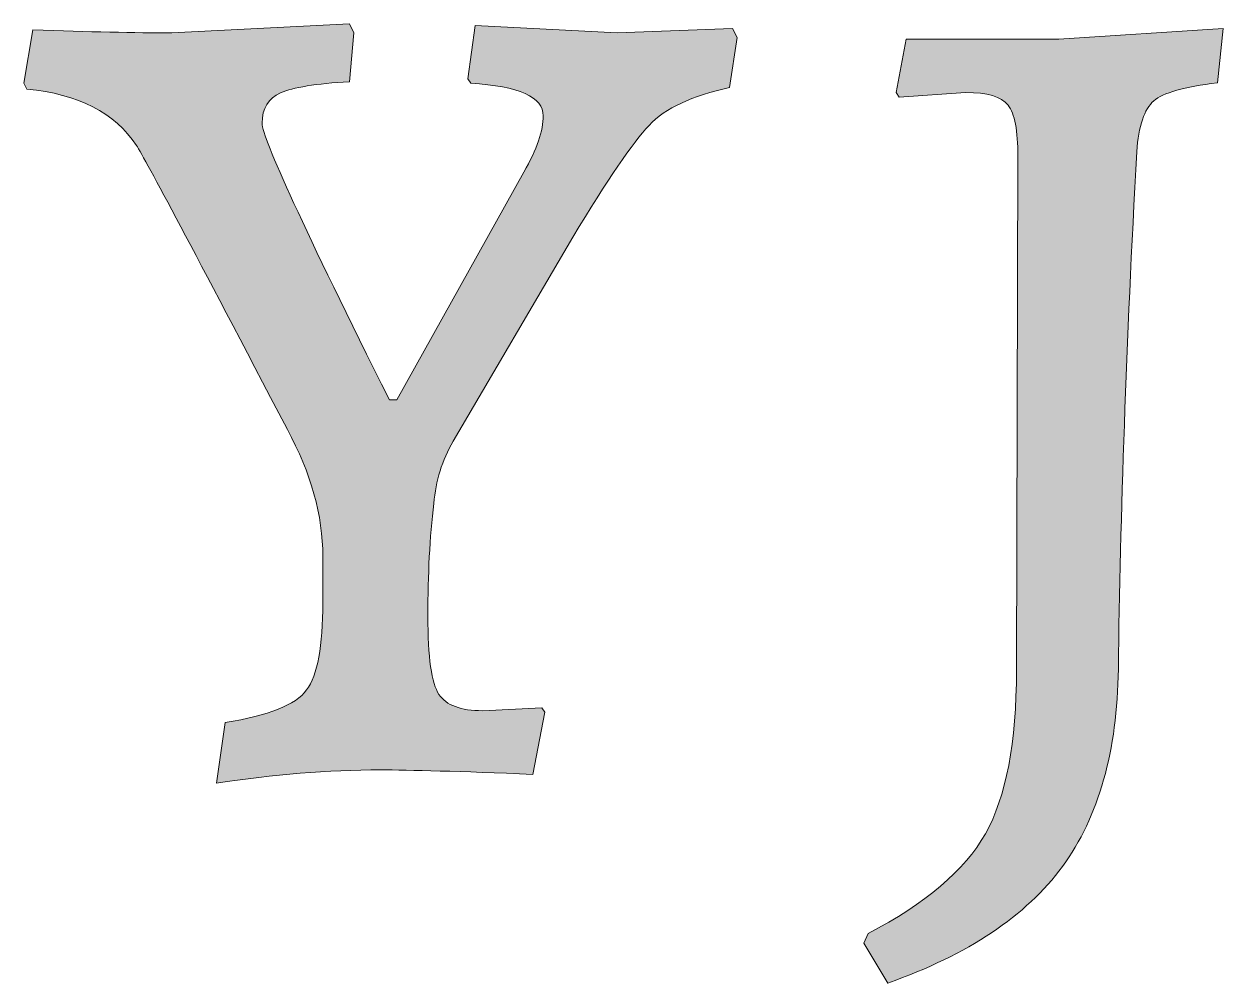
# Model space of a CAD drawing. Header units: inches. Extents: x 31.1 to 38.11, y -32.08 to -24.37.
# Drawn here: x 34.444 to 35.968, y -25.863 to -24.645 of the extents above; entities that cross this region are included whole.
import ezdxf

# ---------------------------------------------------------------- set-up
doc = ezdxf.new("R2010")
doc.units = ezdxf.units.IN
doc.header["$MEASUREMENT"] = 0
doc.layers.add('Layer 2', color=7, linetype='Continuous')

msp = doc.modelspace()

# ---------------------------------------------------------------- hatches: boundary and pattern name
at = {"layer": 'Layer 2', "true_color": 0xffffff}
h = msp.add_hatch(color=7, dxfattribs=at)
h.dxf.hatch_style = 2
edge = h.paths.add_edge_path()
edge.add_spline(control_points=[(35.0176, -24.6466), (35.0176, -24.6466), (35.198, -24.656), (35.198, -24.656), (35.198, -24.656), (35.3447, -24.6504), (35.3447, -24.6504), (35.3447, -24.6504), (35.3503, -24.6617), (35.3503, -24.6617), (35.3503, -24.6617), (35.3409, -24.7255), (35.3409, -24.7255), (35.2933, -24.7356), (35.2592, -24.7516), (35.2385, -24.7735), (35.2178, -24.7954), (35.1856, -24.8427), (35.1417, -24.9154), (35.1417, -24.9154), (34.9895, -25.1747), (34.9895, -25.1747), (34.9756, -25.1985), (34.9676, -25.2249), (34.965, -25.2537), (34.96, -25.2963), (34.9575, -25.3439), (34.9575, -25.3965), (34.9575, -25.4491), (34.9622, -25.4823), (34.9716, -25.4961), (34.981, -25.5099), (34.9994, -25.5168), (35.027, -25.5168), (35.027, -25.5168), (35.1022, -25.513), (35.1022, -25.513), (35.1022, -25.513), (35.106, -25.5187), (35.106, -25.5187), (35.106, -25.5187), (35.091, -25.5976), (35.091, -25.5976), (34.9982, -25.5938), (34.9337, -25.592), (34.8974, -25.592), (34.8309, -25.592), (34.7614, -25.5976), (34.6888, -25.6089), (34.6888, -25.6089), (34.7, -25.5318), (34.7, -25.5318), (34.7552, -25.5231), (34.7896, -25.5093), (34.8034, -25.4905), (34.8172, -25.4717), (34.8241, -25.4347), (34.8241, -25.3796), (34.8241, -25.3796), (34.8241, -25.3213), (34.8241, -25.3213), (34.8241, -25.2687), (34.809, -25.2149), (34.779, -25.1597), (34.6625, -24.9367), (34.5985, -24.8164), (34.5873, -24.7989), (34.5597, -24.7575), (34.5133, -24.7337), (34.4482, -24.7274), (34.4482, -24.7274), (34.4444, -24.7199), (34.4444, -24.7199), (34.4444, -24.7199), (34.4557, -24.6522), (34.4557, -24.6522), (34.5271, -24.6548), (34.586, -24.656), (34.6324, -24.656), (34.6324, -24.656), (34.8579, -24.6447), (34.8579, -24.6447), (34.8579, -24.6447), (34.8636, -24.656), (34.8636, -24.656), (34.8636, -24.656), (34.8579, -24.718), (34.8579, -24.718), (34.8153, -24.7206), (34.7861, -24.7252), (34.7705, -24.7321), (34.7548, -24.739), (34.747, -24.7519), (34.747, -24.7707), (34.747, -24.7894), (34.8009, -24.9066), (34.9086, -25.1221), (34.9086, -25.1221), (34.918, -25.1221), (34.918, -25.1221), (34.918, -25.1221), (35.0796, -24.8327), (35.0796, -24.8327), (35.0959, -24.8039), (35.1041, -24.7801), (35.1041, -24.7613), (35.1041, -24.7375), (35.0734, -24.7237), (35.012, -24.7199), (35.012, -24.7199), (35.0083, -24.7143), (35.0083, -24.7143), (35.0083, -24.7143), (35.0176, -24.6466), (35.0176, -24.6466)], knot_values=[0, 0, 0, 0, 1, 1, 1, 2, 2, 2, 3, 3, 3, 4, 4, 4, 5, 5, 5, 6, 6, 6, 7, 7, 7, 8, 8, 8, 9, 9, 9, 10, 10, 10, 11, 11, 11, 12, 12, 12, 13, 13, 13, 14, 14, 14, 15, 15, 15, 16, 16, 16, 17, 17, 17, 18, 18, 18, 19, 19, 19, 20, 20, 20, 21, 21, 21, 22, 22, 22, 23, 23, 23, 24, 24, 24, 25, 25, 25, 26, 26, 26, 27, 27, 27, 28, 28, 28, 29, 29, 29, 30, 30, 30, 31, 31, 31, 32, 32, 32, 33, 33, 33, 34, 34, 34, 35, 35, 35, 36, 36, 36, 37, 37, 37, 38, 38, 38, 38], degree=3, periodic=1)
h = msp.add_hatch(color=7, dxfattribs=at)
h.dxf.hatch_style = 2
edge = h.paths.add_edge_path()
edge.add_spline(control_points=[(35.7053, -25.4652), (35.7053, -25.4652), (35.7071, -24.813), (35.7071, -24.813), (35.7071, -24.7803), (35.7029, -24.7585), (35.6946, -24.7478), (35.6861, -24.7371), (35.6682, -24.7317), (35.6406, -24.7317), (35.6406, -24.7317), (35.5562, -24.7378), (35.5562, -24.7378), (35.5562, -24.7378), (35.5526, -24.7317), (35.5526, -24.7317), (35.5526, -24.7317), (35.5652, -24.6642), (35.5652, -24.6642), (35.5652, -24.6642), (35.7592, -24.6642), (35.7592, -24.6642), (35.7592, -24.6642), (35.9677, -24.6504), (35.9677, -24.6504), (35.9677, -24.6504), (35.9605, -24.7194), (35.9605, -24.7194), (35.9185, -24.7245), (35.8916, -24.7322), (35.8796, -24.7424), (35.8677, -24.7527), (35.8604, -24.7742), (35.858, -24.8069), (35.8449, -25.0504), (35.8371, -25.2693), (35.8347, -25.4636), (35.8335, -25.568), (35.8098, -25.6516), (35.7637, -25.7145), (35.7176, -25.7774), (35.6436, -25.8268), (35.5419, -25.8626), (35.5419, -25.8626), (35.5113, -25.812), (35.5113, -25.812), (35.5113, -25.812), (35.5167, -25.7997), (35.5167, -25.7997), (35.5897, -25.7618), (35.6395, -25.7196), (35.6658, -25.6731), (35.6921, -25.6266), (35.7053, -25.5573), (35.7053, -25.4652)], knot_values=[0, 0, 0, 0, 1, 1, 1, 2, 2, 2, 3, 3, 3, 4, 4, 4, 5, 5, 5, 6, 6, 6, 7, 7, 7, 8, 8, 8, 9, 9, 9, 10, 10, 10, 11, 11, 11, 12, 12, 12, 13, 13, 13, 14, 14, 14, 15, 15, 15, 16, 16, 16, 17, 17, 17, 18, 18, 18, 18], degree=3, periodic=1)

# ---------------------------------------------------------------- linework, layer by layer
at = {"layer": 'Layer 2', "lineweight": 0}
for points, knots in [([(35.0176, -24.6466), (35.0176, -24.6466), (35.198, -24.656), (35.198, -24.656), (35.198, -24.656), (35.3447, -24.6504), (35.3447, -24.6504), (35.3447, -24.6504), (35.3503, -24.6617), (35.3503, -24.6617), (35.3503, -24.6617), (35.3409, -24.7255), (35.3409, -24.7255), (35.2933, -24.7356), (35.2592, -24.7516), (35.2385, -24.7735), (35.2178, -24.7954), (35.1856, -24.8427), (35.1417, -24.9154), (35.1417, -24.9154), (34.9895, -25.1747), (34.9895, -25.1747), (34.9756, -25.1985), (34.9676, -25.2249), (34.965, -25.2537), (34.96, -25.2963), (34.9575, -25.3439), (34.9575, -25.3965), (34.9575, -25.4491), (34.9622, -25.4823), (34.9716, -25.4961), (34.981, -25.5099), (34.9994, -25.5168), (35.027, -25.5168), (35.027, -25.5168), (35.1022, -25.513), (35.1022, -25.513), (35.1022, -25.513), (35.106, -25.5187), (35.106, -25.5187), (35.106, -25.5187), (35.091, -25.5976), (35.091, -25.5976), (34.9982, -25.5938), (34.9337, -25.592), (34.8974, -25.592), (34.8309, -25.592), (34.7614, -25.5976), (34.6888, -25.6089), (34.6888, -25.6089), (34.7, -25.5318), (34.7, -25.5318), (34.7552, -25.5231), (34.7896, -25.5093), (34.8034, -25.4905), (34.8172, -25.4717), (34.8241, -25.4347), (34.8241, -25.3796), (34.8241, -25.3796), (34.8241, -25.3213), (34.8241, -25.3213), (34.8241, -25.2687), (34.809, -25.2149), (34.779, -25.1597), (34.6625, -24.9367), (34.5985, -24.8164), (34.5873, -24.7989), (34.5597, -24.7575), (34.5133, -24.7337), (34.4482, -24.7274), (34.4482, -24.7274), (34.4444, -24.7199), (34.4444, -24.7199), (34.4444, -24.7199), (34.4557, -24.6522), (34.4557, -24.6522), (34.5271, -24.6548), (34.586, -24.656), (34.6324, -24.656), (34.6324, -24.656), (34.8579, -24.6447), (34.8579, -24.6447), (34.8579, -24.6447), (34.8636, -24.656), (34.8636, -24.656), (34.8636, -24.656), (34.8579, -24.718), (34.8579, -24.718), (34.8153, -24.7206), (34.7861, -24.7252), (34.7705, -24.7321), (34.7548, -24.739), (34.747, -24.7519), (34.747, -24.7707), (34.747, -24.7894), (34.8009, -24.9066), (34.9086, -25.1221), (34.9086, -25.1221), (34.918, -25.1221), (34.918, -25.1221), (34.918, -25.1221), (35.0796, -24.8327), (35.0796, -24.8327), (35.0959, -24.8039), (35.1041, -24.7801), (35.1041, -24.7613), (35.1041, -24.7375), (35.0734, -24.7237), (35.012, -24.7199), (35.012, -24.7199), (35.0083, -24.7143), (35.0083, -24.7143), (35.0083, -24.7143), (35.0176, -24.6466), (35.0176, -24.6466)], [0, 0, 0, 0, 1, 1, 1, 2, 2, 2, 3, 3, 3, 4, 4, 4, 5, 5, 5, 6, 6, 6, 7, 7, 7, 8, 8, 8, 9, 9, 9, 10, 10, 10, 11, 11, 11, 12, 12, 12, 13, 13, 13, 14, 14, 14, 15, 15, 15, 16, 16, 16, 17, 17, 17, 18, 18, 18, 19, 19, 19, 20, 20, 20, 21, 21, 21, 22, 22, 22, 23, 23, 23, 24, 24, 24, 25, 25, 25, 26, 26, 26, 27, 27, 27, 28, 28, 28, 29, 29, 29, 30, 30, 30, 31, 31, 31, 32, 32, 32, 33, 33, 33, 34, 34, 34, 35, 35, 35, 36, 36, 36, 37, 37, 37, 38, 38, 38, 38]), ([(35.7053, -25.4652), (35.7053, -25.4652), (35.7071, -24.813), (35.7071, -24.813), (35.7071, -24.7803), (35.7029, -24.7585), (35.6946, -24.7478), (35.6861, -24.7371), (35.6682, -24.7317), (35.6406, -24.7317), (35.6406, -24.7317), (35.5562, -24.7378), (35.5562, -24.7378), (35.5562, -24.7378), (35.5526, -24.7317), (35.5526, -24.7317), (35.5526, -24.7317), (35.5652, -24.6642), (35.5652, -24.6642), (35.5652, -24.6642), (35.7592, -24.6642), (35.7592, -24.6642), (35.7592, -24.6642), (35.9677, -24.6504), (35.9677, -24.6504), (35.9677, -24.6504), (35.9605, -24.7194), (35.9605, -24.7194), (35.9185, -24.7245), (35.8916, -24.7322), (35.8796, -24.7424), (35.8677, -24.7527), (35.8604, -24.7742), (35.858, -24.8069), (35.8449, -25.0504), (35.8371, -25.2693), (35.8347, -25.4636), (35.8335, -25.568), (35.8098, -25.6516), (35.7637, -25.7145), (35.7176, -25.7774), (35.6436, -25.8268), (35.5419, -25.8626), (35.5419, -25.8626), (35.5113, -25.812), (35.5113, -25.812), (35.5113, -25.812), (35.5167, -25.7997), (35.5167, -25.7997), (35.5897, -25.7618), (35.6395, -25.7196), (35.6658, -25.6731), (35.6921, -25.6266), (35.7053, -25.5573), (35.7053, -25.4652)], [0, 0, 0, 0, 1, 1, 1, 2, 2, 2, 3, 3, 3, 4, 4, 4, 5, 5, 5, 6, 6, 6, 7, 7, 7, 8, 8, 8, 9, 9, 9, 10, 10, 10, 11, 11, 11, 12, 12, 12, 13, 13, 13, 14, 14, 14, 15, 15, 15, 16, 16, 16, 17, 17, 17, 18, 18, 18, 18])]:
    msp.add_open_spline(points, degree=3, knots=knots, dxfattribs=at)

doc.saveas('drawing.dxf')
